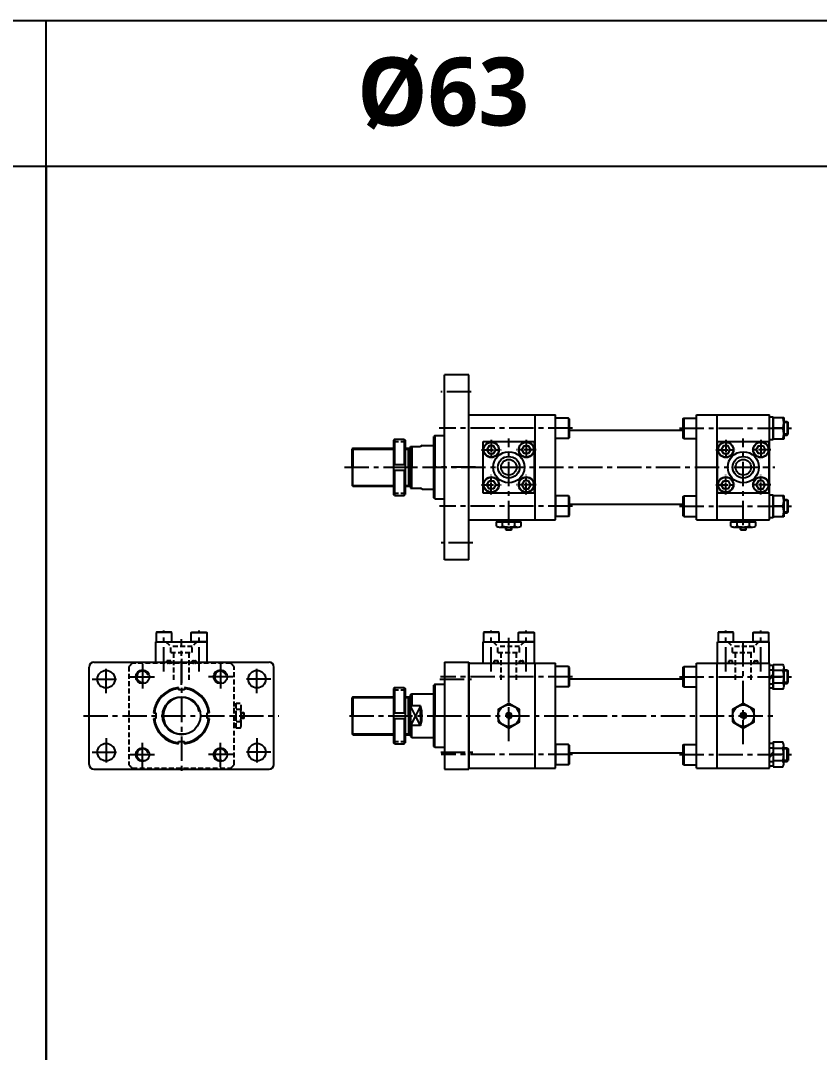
# Model space of a CAD drawing. Extents: x -819 to 9283, y 0 to 5329.
# Drawn here: x 1766 to 2587, y 4268 to 5329 of the extents above; entities that cross this region are included whole.
import ezdxf

# ---------------------------------------------------------------- set-up
doc = ezdxf.new("R2010")
doc.units = 0
doc.header["$LTSCALE"] = 10
doc.header["$MEASUREMENT"] = 0
for name, pattern in [('CENTER', [2, 1.25, -0.25, 0.25, -0.25]), ('CENTERX2', [4, 2.5, -0.5, 0.5, -0.5]), ('HIDDEN', [0.375, 0.25, -0.125]), ('HIDDENX2', [0.75, 0.5, -0.25])]:
    doc.linetypes.add(name, pattern=pattern)
doc.layers.get('0').update_dxf_attribs({"linetype": 'CONTINUOUS'})
doc.layers.get('DEFPOINTS').update_dxf_attribs({"linetype": 'CONTINUOUS'})
for name, color, linetype in [('CEN', 1, 'CENTERX2'), ('CENTER', 1, 'CENTER'), ('DIM', 2, 'CONTINUOUS'), ('HID', 2, 'HIDDENX2'), ('HIDDEN', 2, 'HIDDEN'), ('ML', 7, 'CONTINUOUS')]:
    doc.layers.add(name, color=color, linetype=linetype)
doc.styles.add('문자', font='romans.shx')

msp = doc.modelspace()

# ---------------------------------------------------------------- linework, layer by layer
for p, q in [((5585.1, 5328.6), (0, 5328.6)), ((1792, 3208.2), (1792, 5328.6)), ((1792, 5178.6), (971, 5178.6)), ((2613, 5178.6), (971, 5178.6)), ((2613, 5178.6), (1792, 5178.6)), ((1792, 5178.6), (1792, 3208.2)), ((2264.5, 4805.8), (2265, 4805.3)), ((2264.5, 4805.8), (2270.5, 4805.8)), ((2265, 4805.3), (2270, 4805.3)), ((2270.5, 4805.8), (2270, 4805.3)), ((2505.5, 4805.8), (2506, 4805.3)), ((2505.5, 4805.8), (2511.5, 4805.8)), ((2506, 4805.3), (2511, 4805.3)), ((2511.5, 4805.8), (2511, 4805.3))]:
    msp.add_line(p, q)
at = {"color": 7, "linetype": 'Continuous'}
for p, q in [((2254.8, 4809.3), (2254.8, 4813.7)), ((2254.8, 4813.7), (2267.5, 4813.7)), ((2255.5, 4815.7), (2279.5, 4815.7)), ((2255.5, 4813.7), (2255.5, 4815.7)), ((2261.1, 4809.3), (2261.1, 4813.7)), ((2267.5, 4815.7), (2275, 4815.7)), ((2267.5, 4813.7), (2280.2, 4813.7)), ((2273.8, 4809.3), (2273.8, 4813.7)), ((2279.5, 4813.7), (2279.5, 4815.7)), ((2280.2, 4809.3), (2280.2, 4813.7)), ((2495.8, 4809.3), (2495.8, 4813.7)), ((2495.8, 4813.7), (2508.5, 4813.7)), ((2496.5, 4815.7), (2520.5, 4815.7)), ((2496.5, 4813.7), (2496.5, 4815.7)), ((2502.1, 4809.3), (2502.1, 4813.7)), ((2508.5, 4815.7), (2516, 4815.7)), ((2508.5, 4813.7), (2521.2, 4813.7)), ((2514.8, 4809.3), (2514.8, 4813.7)), ((2520.5, 4813.7), (2520.5, 4815.7)), ((2521.2, 4809.3), (2521.2, 4813.7)), ((2257.9, 4808.3), (2277, 4808.3)), ((2265, 4805.3), (2265, 4808.3)), ((2270, 4805.3), (2270, 4808.3)), ((2498.9, 4808.3), (2518, 4808.3)), ((2506, 4805.3), (2506, 4808.3)), ((2511, 4805.3), (2511, 4808.3))]:
    msp.add_line(p, q, dxfattribs=at)
at = {"color": 3}
for p, q in [((2264.5, 4805.8), (2264.5, 4808.3)), ((2270.5, 4805.8), (2270.5, 4808.3)), ((2505.5, 4805.8), (2505.5, 4808.3)), ((2511.5, 4805.8), (2511.5, 4808.3))]:
    msp.add_line(p, q, dxfattribs=at)
at = {"color": 7, "linetype": 'Continuous'}
for points in [[(2256.5, 4608), (2267.5, 4601.7), (2278.5, 4608), (2278.5, 4620.7), (2267.5, 4627.1), (2256.5, 4620.7)], [(2497.5, 4608), (2508.5, 4601.7), (2519.5, 4608), (2519.5, 4620.7), (2508.5, 4627.1), (2497.5, 4620.7)], [(2266.6, 4615.9), (2265.7, 4614.4), (2266.6, 4612.9), (2268.3, 4612.9), (2269.2, 4614.4), (2268.3, 4615.9)], [(2507.6, 4615.9), (2506.7, 4614.4), (2507.6, 4612.9), (2509.3, 4612.9), (2510.2, 4614.4), (2509.3, 4615.9)]]:
    msp.add_lwpolyline(points, close=True, dxfattribs=at)
for centre, radius in [((2267.5, 4614.4), 11), ((2508.5, 4614.4), 11), ((2267.5, 4614.4), 2.5), ((2508.5, 4614.4), 2.5)]:
    msp.add_circle(centre, radius, dxfattribs=at)
for centre, radius, start, end in [((2257.9, 4813.9), 5.62, 235.6158, 270), ((2257.9, 4813.9), 5.62, 235.6158, 304.3842), ((2267.5, 4829.3), 21, 252.412, 270), ((2267.5, 4829.3), 21, 270, 287.588), ((2277, 4813.9), 5.62, 235.6158, 304.3842), ((2498.9, 4813.9), 5.62, 235.6158, 270), ((2498.9, 4813.9), 5.62, 235.6158, 304.3842), ((2508.5, 4829.3), 21, 252.412, 270), ((2508.5, 4829.3), 21, 270, 287.588), ((2518, 4813.9), 5.62, 235.6158, 304.3842)]:
    msp.add_arc(centre, radius, start, end, dxfattribs=at)
at = {"layer": 'CEN'}
for p, q in [((2228.9, 4947.2), (2197.7, 4947.2)), ((2333, 4909.7), (2195.9, 4909.7)), ((2442.9, 4909.7), (2558.3, 4909.7)), ((2267.5, 4810.2), (2267.5, 4899.2)), ((2508.5, 4810.2), (2508.5, 4899.2)), ((2098.7, 4869.7), (2541, 4869.7)), ((2233.2, 4869.7), (2191.6, 4869.7)), ((2333, 4829.7), (2196.3, 4829.7)), ((2442.9, 4829.7), (2560.3, 4829.7)), ((2230.5, 4792.2), (2198.1, 4792.2)), ((1913.2, 4659.9), (1913.2, 4701.9)), ((1949.2, 4659.9), (1949.2, 4701.9)), ((2249.5, 4659.9), (2249.5, 4701.9)), ((2285.5, 4659.9), (2285.5, 4701.9)), ((2490.5, 4659.9), (2490.5, 4701.9)), ((2526.5, 4659.9), (2526.5, 4701.9)), ((1931.2, 4646), (1931.2, 4693.2)), ((2267.5, 4588.3), (2267.5, 4694.5)), ((2267.5, 4645.7), (2267.5, 4694.5)), ((2508.5, 4585.1), (2508.5, 4693.2)), ((1853.7, 4637.6), (1853.7, 4666.2)), ((1891.2, 4667.3), (1891.2, 4641.5)), ((1931.2, 4672.9), (1931.2, 4555.8)), ((1971.2, 4667.3), (1971.2, 4641.5)), ((2008.7, 4637.6), (2008.7, 4666.2)), ((1878.3, 4654.4), (1904.1, 4654.4)), ((1984.1, 4654.4), (1958.3, 4654.4)), ((2333, 4654.4), (2197.4, 4654.4)), ((2442.9, 4654.4), (2558.7, 4654.4)), ((1839.4, 4651.9), (1868, 4651.9)), ((2023, 4651.9), (1994.4, 4651.9)), ((2196.6, 4651.9), (2229.2, 4651.9)), ((1830.4, 4614.4), (2031.3, 4614.4)), ((2103.7, 4614.4), (2540.7, 4614.4)), ((2194, 4614.4), (2230.6, 4614.4)), ((1853.7, 4591.2), (1853.7, 4562.6)), ((2008.7, 4591.2), (2008.7, 4562.6)), ((1891.2, 4561.5), (1891.2, 4587.3)), ((1971.2, 4561.5), (1971.2, 4587.3)), ((1839.4, 4576.9), (1868, 4576.9)), ((1878.3, 4574.4), (1904.1, 4574.4)), ((1984.1, 4574.4), (1958.3, 4574.4)), ((2023, 4576.9), (1994.4, 4576.9)), ((2197.6, 4576.9), (2230.6, 4576.9)), ((2333, 4574.4), (2197.9, 4574.4)), ((2442.9, 4574.4), (2559.3, 4574.4))]:
    msp.add_line(p, q, dxfattribs=at)
at = {"layer": 'CENTER'}
for p, q in [((2550, 4909.7), (2538.9, 4909.7)), ((2239.4, 4887.7), (2259.6, 4887.7)), ((2249.5, 4897.8), (2249.5, 4877.6)), ((2295.6, 4887.7), (2275.4, 4887.7)), ((2285.5, 4897.8), (2285.5, 4877.6)), ((2480.4, 4887.7), (2500.6, 4887.7)), ((2490.5, 4897.8), (2490.5, 4877.6)), ((2536.6, 4887.7), (2516.4, 4887.7)), ((2526.5, 4897.8), (2526.5, 4877.6)), ((2249.5, 4841.6), (2249.5, 4861.8)), ((2285.5, 4841.6), (2285.5, 4861.8)), ((2490.5, 4841.6), (2490.5, 4861.8)), ((2526.5, 4841.6), (2526.5, 4861.8)), ((2239.4, 4851.7), (2259.6, 4851.7)), ((2295.6, 4851.7), (2275.4, 4851.7)), ((2480.4, 4851.7), (2500.6, 4851.7)), ((2536.6, 4851.7), (2516.4, 4851.7)), ((2550, 4829.7), (2538.9, 4829.7)), ((2535.4, 4654.4), (2539, 4654.4)), ((2550, 4654.4), (2538.9, 4654.4)), ((2535.5, 4574.4), (2539.1, 4574.4)), ((2550, 4574.4), (2538.9, 4574.4))]:
    msp.add_line(p, q, dxfattribs=at)
at = {"layer": 'DEFPOINTS', "color": 0, "linetype": 'ByBlock'}
for p in [(2192, 4646.9), (2166.5, 4592.9), (2191.5, 4581.9)]:
    msp.add_point(p, dxfattribs=at)
at = {"layer": 'DIM'}
for centre in [(2267.5, 4614.4), (2508.5, 4614.4)]:
    msp.add_arc(centre, 3, 270, 180, dxfattribs=at)
at = {"layer": 'HID'}
for p, q in [((2149.1, 4896.2), (2161.1, 4896.2)), ((2149.1, 4843.2), (2161.1, 4843.2)), ((1915.2, 4690.4), (1920.1, 4685.5)), ((1947.2, 4690.4), (1942.3, 4685.5)), ((2251.5, 4690.4), (2256.4, 4685.5)), ((2283.5, 4690.4), (2278.6, 4685.5)), ((2492.5, 4690.4), (2497.4, 4685.5)), ((2524.5, 4690.4), (2519.6, 4685.5)), ((1942.3, 4685.5), (1920.1, 4685.5)), ((1920.1, 4679.4), (1920.1, 4685.5)), ((1920.1, 4679.4), (1920.1, 4685.5)), ((1920.1, 4679.4), (1942.3, 4679.4)), ((1923.2, 4651.4), (1923.2, 4679.4)), ((1939.2, 4651.4), (1939.2, 4679.4)), ((1942.3, 4679.4), (1942.3, 4685.5)), ((2278.6, 4685.5), (2256.4, 4685.5)), ((2256.4, 4679.4), (2256.4, 4685.5)), ((2256.4, 4679.4), (2256.4, 4685.5)), ((2256.4, 4679.4), (2278.6, 4679.4)), ((2259.5, 4651.4), (2259.5, 4679.4)), ((2275.5, 4651.4), (2275.5, 4679.4)), ((2278.6, 4679.4), (2278.6, 4685.5)), ((2519.6, 4685.5), (2497.4, 4685.5)), ((2497.4, 4679.4), (2497.4, 4685.5)), ((2497.4, 4679.4), (2497.4, 4685.5)), ((2497.4, 4679.4), (2519.6, 4679.4)), ((2500.5, 4651.4), (2500.5, 4679.4)), ((2516.5, 4651.4), (2516.5, 4679.4)), ((2519.6, 4679.4), (2519.6, 4685.5)), ((1981.6, 4668.4), (1880.8, 4668.4)), ((1904.7, 4669.4), (1904.7, 4668.4)), ((1920.2, 4670.8), (1916.2, 4670.8)), ((1916.2, 4668.4), (1916.2, 4670.8)), ((1920.2, 4668.4), (1920.2, 4670.8)), ((1942.2, 4668.4), (1942.2, 4670.8)), ((1942.2, 4670.8), (1946.2, 4670.8)), ((1946.2, 4668.4), (1946.2, 4670.8)), ((1957.7, 4669.4), (1957.7, 4668.4)), ((2256.5, 4670.8), (2252.5, 4670.8)), ((2252.5, 4668.4), (2252.5, 4670.8)), ((2256.5, 4668.4), (2256.5, 4670.8)), ((2278.5, 4668.4), (2278.5, 4670.8)), ((2278.5, 4670.8), (2282.5, 4670.8)), ((2282.5, 4668.4), (2282.5, 4670.8)), ((2497.5, 4670.8), (2493.5, 4670.8)), ((2493.5, 4668.4), (2493.5, 4670.8)), ((2497.5, 4668.4), (2497.5, 4670.8)), ((2519.5, 4668.4), (2519.5, 4670.8)), ((2519.5, 4670.8), (2523.5, 4670.8)), ((2523.5, 4668.4), (2523.5, 4670.8)), ((1877.2, 4664.8), (1877.2, 4564)), ((1985.2, 4564), (1985.2, 4664.8)), ((2149.1, 4640.9), (2161.1, 4640.9)), ((1985.2, 4602.4), (1985.2, 4626.4)), ((1987.2, 4626.4), (1985.2, 4626.4)), ((1991.6, 4627.1), (1987.2, 4627.1)), ((1987.2, 4614.4), (1987.2, 4627.1)), ((1992.6, 4604.9), (1992.6, 4623.9)), ((1991.6, 4620.7), (1987.2, 4620.7)), ((1987.2, 4601.7), (1987.2, 4614.4)), ((1995.1, 4617.4), (1992.6, 4617.4)), ((1995.6, 4616.9), (1992.6, 4616.9)), ((1995.6, 4611.9), (1992.6, 4611.9)), ((1995.1, 4611.4), (1995.1, 4617.4)), ((1995.1, 4617.4), (1995.6, 4616.9)), ((1995.1, 4611.4), (1995.6, 4611.9)), ((1995.6, 4611.9), (1995.6, 4616.9)), ((1987.2, 4602.4), (1985.2, 4602.4)), ((1991.6, 4608), (1987.2, 4608)), ((1991.6, 4601.7), (1987.2, 4601.7)), ((1995.1, 4611.4), (1992.6, 4611.4)), ((2149.1, 4587.9), (2161.1, 4587.9)), ((1880.8, 4560.4), (1981.6, 4560.4))]:
    msp.add_line(p, q, dxfattribs=at)
for centre, radius, start, end in [((1931.2, 4614.4), 73.9, 133.0265, 136.9735), ((1917.4, 4669.6), 1.2, 90, 270), ((1919, 4669.6), 1.2, 270, 90), ((1943.4, 4669.6), 1.2, 90, 270), ((1945, 4669.6), 1.2, 270, 90), ((1931.2, 4614.4), 73.9, 43.0265, 46.9735), ((2253.7, 4669.6), 1.2, 90, 270), ((2255.2, 4669.6), 1.2, 270, 90), ((2279.7, 4669.6), 1.2, 90, 270), ((2281.2, 4669.6), 1.2, 270, 90), ((2494.7, 4669.6), 1.2, 90, 270), ((2496.2, 4669.6), 1.2, 270, 90), ((2520.7, 4669.6), 1.2, 90, 270), ((2522.2, 4669.6), 1.2, 270, 90), ((1987, 4623.9), 5.62, 325.6158, 34.3842), ((1971.6, 4614.4), 21, 0, 17.588), ((1971.6, 4614.4), 21, 342.412, 0), ((1987, 4604.9), 5.62, 325.6158, 34.3842), ((1987, 4604.9), 5.62, 325.6158, 0), ((1931.2, 4614.4), 73.9, 223.0265, 226.9735), ((1931.2, 4614.4), 73.9, 313.0265, 316.9735)]:
    msp.add_arc(centre, radius, start, end, dxfattribs=at)
at = {"layer": 'HIDDEN'}
for p, q in [((2535.5, 4661.5), (2539, 4661.5)), ((2535.5, 4647.3), (2539, 4647.3)), ((2535.5, 4581.5), (2539, 4581.5)), ((2535.5, 4567.3), (2539, 4567.3))]:
    msp.add_line(p, q, dxfattribs=at)
at = {"layer": 'ML'}
for p, q in [((2226.5, 4964.7), (2201.5, 4964.7)), ((2201.5, 4774.7), (2201.5, 4964.7)), ((2226.5, 4774.7), (2226.5, 4964.7)), ((2226.5, 4923.7), (2315.5, 4923.7)), ((2226.5, 4815.7), (2226.5, 4923.7)), ((2294.5, 4815.7), (2294.5, 4923.7)), ((2315.5, 4815.7), (2315.5, 4923.7)), ((2328.7, 4920.2), (2315.5, 4920.2)), ((2328.7, 4920.2), (2328.7, 4899.2)), ((2329.5, 4919.4), (2328.7, 4920.2)), ((2329.5, 4919.4), (2329.5, 4900)), ((2446.5, 4919.4), (2447.3, 4920.2)), ((2446.5, 4919.4), (2446.5, 4900)), ((2447.3, 4920.2), (2460.5, 4920.2)), ((2447.3, 4920.2), (2447.3, 4899.2)), ((2460.5, 4923.7), (2535.5, 4923.7)), ((2460.5, 4815.7), (2460.5, 4923.7)), ((2481.5, 4815.7), (2481.5, 4923.7)), ((2535.5, 4815.7), (2535.5, 4923.7)), ((2535.5, 4921.5), (2539, 4921.5)), ((2535.5, 4897.9), (2535.5, 4921.5)), ((2539, 4921.5), (2539, 4897.9)), ((2539, 4920.7), (2550, 4920.7)), ((2539, 4898.7), (2539, 4920.7)), ((2550, 4920.7), (2550, 4898.7)), ((2539, 4909.7), (2549, 4909.7)), ((2550, 4916.7), (2553.5, 4916.7)), ((2553.5, 4916.7), (2553.5, 4902.7)), ((2553.5, 4916.7), (2554.5, 4915.7)), ((2554.5, 4903.7), (2554.5, 4915.7)), ((2150.1, 4898.7), (2149.1, 4897.7)), ((2150.1, 4898.7), (2150.1, 4872.7)), ((2150.1, 4898.7), (2160.1, 4898.7)), ((2160.1, 4898.7), (2160.1, 4872.7)), ((2160.1, 4898.7), (2161.1, 4897.7)), ((2191.5, 4902.2), (2190.5, 4901.2)), ((2190.5, 4838.2), (2190.5, 4901.2)), ((2191.5, 4902.2), (2201.5, 4902.2)), ((2191.5, 4902.2), (2191.5, 4869.7)), ((2328.7, 4899.2), (2315.5, 4899.2)), ((2328.7, 4899.2), (2329.5, 4900)), ((2329.5, 4907.7), (2446.5, 4907.7)), ((2447.3, 4899.2), (2446.5, 4900)), ((2447.3, 4899.2), (2460.5, 4899.2)), ((2550, 4898.7), (2539, 4898.7)), ((2550, 4902.7), (2553.5, 4902.7)), ((2553.5, 4902.7), (2554.5, 4903.7)), ((2107.4, 4889.2), (2106.5, 4888.4)), ((2106.5, 4869.7), (2106.5, 4888.4)), ((2107.4, 4889.2), (2149.1, 4889.2)), ((2107.4, 4889.2), (2107.4, 4869.7)), ((2149.1, 4897.7), (2149.1, 4841.7)), ((2161.1, 4897.7), (2161.1, 4841.7)), ((2161.1, 4889.2), (2166.5, 4889.2)), ((2164.5, 4869.7), (2164.5, 4889.2)), ((2166.5, 4869.7), (2166.5, 4891.2)), ((2166.5, 4891.2), (2176.9, 4891.2)), ((2168, 4891.2), (2168, 4869.7)), ((2178.5, 4892.2), (2176.9, 4891.2)), ((2178.5, 4892.2), (2190.5, 4892.2)), ((2241, 4843.2), (2241, 4896.2)), ((2241, 4896.2), (2294, 4896.2)), ((2294, 4896.2), (2294, 4843.2)), ((2294, 4843.2), (2294, 4896.2)), ((2482, 4843.2), (2482, 4896.2)), ((2482, 4896.2), (2535, 4896.2)), ((2535, 4896.2), (2535, 4843.2)), ((2535, 4843.2), (2535, 4896.2)), ((2539, 4897.9), (2535.5, 4897.9)), ((2106.5, 4869.7), (2106.5, 4850.9)), ((2107.4, 4850.2), (2107.4, 4869.7)), ((2149.1, 4872.7), (2161.1, 4872.7)), ((2149.1, 4866.7), (2161.1, 4866.7)), ((2150.1, 4866.7), (2150.1, 4840.7)), ((2160.1, 4866.7), (2160.1, 4840.7)), ((2164.5, 4869.7), (2164.5, 4850.2)), ((2166.5, 4869.7), (2166.5, 4848.2)), ((2168, 4848.2), (2168, 4869.7)), ((2191.5, 4837.2), (2191.5, 4869.7)), ((2107.4, 4850.2), (2106.5, 4850.9)), ((2107.4, 4850.2), (2149.1, 4850.2)), ((2161.1, 4850.2), (2166.5, 4850.2)), ((2166.5, 4848.2), (2176.9, 4848.2)), ((2178.5, 4847.2), (2176.9, 4848.2)), ((2178.5, 4847.2), (2190.5, 4847.2)), ((2150.1, 4840.7), (2149.1, 4841.7)), ((2150.1, 4840.7), (2160.1, 4840.7)), ((2160.1, 4840.7), (2161.1, 4841.7)), ((2191.5, 4837.2), (2190.5, 4838.2)), ((2191.5, 4837.2), (2201.5, 4837.2)), ((2294, 4843.2), (2241, 4843.2)), ((2315.5, 4840.2), (2315.5, 4819.2)), ((2328.7, 4840.2), (2315.5, 4840.2)), ((2328.7, 4840.2), (2328.7, 4819.2)), ((2329.5, 4839.4), (2328.7, 4840.2)), ((2329.5, 4839.4), (2329.5, 4820)), ((2446.5, 4839.4), (2447.3, 4840.2)), ((2446.5, 4839.4), (2446.5, 4820)), ((2447.3, 4840.2), (2460.5, 4840.2)), ((2447.3, 4840.2), (2447.3, 4819.2)), ((2535, 4843.2), (2482, 4843.2)), ((2535.5, 4817.9), (2535.5, 4841.5)), ((2535.5, 4841.5), (2539, 4841.5)), ((2539, 4841.5), (2539, 4817.9)), ((2539, 4818.7), (2539, 4840.7)), ((2539, 4840.7), (2550, 4840.7)), ((2550, 4840.7), (2550, 4818.7)), ((2550, 4836.7), (2553.5, 4836.7)), ((2553.5, 4836.7), (2553.5, 4822.7)), ((2553.5, 4836.7), (2554.5, 4835.7)), ((2554.5, 4823.7), (2554.5, 4835.7)), ((2329.5, 4831.7), (2446.5, 4831.7)), ((2539, 4829.7), (2549, 4829.7)), ((2226.5, 4815.7), (2315.5, 4815.7)), ((2328.7, 4819.2), (2315.5, 4819.2)), ((2328.7, 4819.2), (2329.5, 4820)), ((2447.3, 4819.2), (2446.5, 4820)), ((2447.3, 4819.2), (2460.5, 4819.2)), ((2460.5, 4815.7), (2535.5, 4815.7)), ((2539, 4817.9), (2535.5, 4817.9)), ((2550, 4818.7), (2539, 4818.7)), ((2550, 4822.7), (2553.5, 4822.7)), ((2553.5, 4822.7), (2554.5, 4823.7)), ((2226.5, 4774.7), (2201.5, 4774.7)), ((1905.5, 4700.4), (1905.2, 4699.8)), ((1921.2, 4699.8), (1905.2, 4699.8)), ((1905.2, 4699.8), (1905.2, 4690.4)), ((1920.9, 4700.4), (1905.5, 4700.4)), ((1921.2, 4699.8), (1920.9, 4700.4)), ((1921.2, 4690.4), (1921.2, 4699.8)), ((1941.2, 4699.8), (1941.5, 4700.4)), ((1941.2, 4699.8), (1957.2, 4699.8)), ((1941.2, 4690.4), (1941.2, 4699.8)), ((1941.5, 4700.4), (1956.9, 4700.4)), ((1956.9, 4700.4), (1957.2, 4699.8)), ((1957.2, 4699.8), (1957.2, 4690.4)), ((2241.8, 4700.4), (2241.5, 4699.8)), ((2257.5, 4699.8), (2241.5, 4699.8)), ((2241.5, 4699.8), (2241.5, 4690.4)), ((2257.1, 4700.4), (2241.8, 4700.4)), ((2257.5, 4699.8), (2257.1, 4700.4)), ((2257.5, 4690.4), (2257.5, 4699.8)), ((2277.5, 4699.8), (2277.8, 4700.4)), ((2277.5, 4699.8), (2293.5, 4699.8)), ((2277.5, 4690.4), (2277.5, 4699.8)), ((2277.8, 4700.4), (2293.1, 4700.4)), ((2293.1, 4700.4), (2293.5, 4699.8)), ((2293.5, 4699.8), (2293.5, 4690.4)), ((2482.8, 4700.4), (2482.5, 4699.8)), ((2498.5, 4699.8), (2482.5, 4699.8)), ((2482.5, 4699.8), (2482.5, 4690.4)), ((2498.1, 4700.4), (2482.8, 4700.4)), ((2498.5, 4699.8), (2498.1, 4700.4)), ((2498.5, 4690.4), (2498.5, 4699.8)), ((2518.5, 4699.8), (2518.8, 4700.4)), ((2518.5, 4699.8), (2534.5, 4699.8)), ((2518.5, 4690.4), (2518.5, 4699.8)), ((2518.8, 4700.4), (2534.1, 4700.4)), ((2534.1, 4700.4), (2534.5, 4699.8)), ((2534.5, 4699.8), (2534.5, 4690.4)), ((1904.7, 4690.4), (1957.7, 4690.4)), ((1904.7, 4669.4), (1904.7, 4690.4)), ((1957.2, 4690.4), (1941.2, 4690.4)), ((1957.7, 4669.4), (1957.7, 4690.4)), ((2241, 4690.4), (2294, 4690.4)), ((2241, 4668.4), (2241, 4690.4)), ((2293.5, 4690.4), (2277.5, 4690.4)), ((2294, 4668.4), (2294, 4690.4)), ((2482, 4690.4), (2535, 4690.4)), ((2482, 4668.4), (2482, 4690.4)), ((2534.5, 4690.4), (2518.5, 4690.4)), ((2535, 4668.4), (2535, 4690.4)), ((1841.2, 4669.4), (2021.2, 4669.4)), ((2201.5, 4669.4), (2201.5, 4559.4)), ((2201.5, 4669.4), (2226.5, 4669.4)), ((2226.5, 4669.4), (2226.5, 4559.4)), ((2226.5, 4560.4), (2226.5, 4668.4)), ((2226.5, 4668.4), (2315.5, 4668.4)), ((2294.5, 4560.4), (2294.5, 4668.4)), ((2315.5, 4560.4), (2315.5, 4668.4)), ((2328.7, 4664.9), (2315.5, 4664.9)), ((2328.7, 4664.9), (2328.7, 4643.9)), ((2329.5, 4664.1), (2328.7, 4664.9)), ((2446.5, 4664.1), (2447.3, 4664.9)), ((2447.3, 4664.9), (2460.5, 4664.9)), ((2447.3, 4664.9), (2447.3, 4643.9)), ((2460.5, 4668.4), (2535.5, 4668.4)), ((2460.5, 4560.4), (2460.5, 4668.4)), ((2481.5, 4560.4), (2481.5, 4668.4)), ((2535.5, 4560.4), (2535.5, 4668.4)), ((1836.2, 4564.4), (1836.2, 4664.4)), ((2026.2, 4564.4), (2026.2, 4664.4)), ((2329.5, 4664.1), (2329.5, 4644.7)), ((2446.5, 4664.1), (2446.5, 4644.7)), ((2535.5, 4653.6), (2539, 4657.1)), ((2535.5, 4651.6), (2539, 4655.1)), ((2549, 4660.7), (2539, 4660.7)), ((2550, 4663.9), (2550, 4644.9)), ((2550, 4661.4), (2553.5, 4661.4)), ((2553.5, 4661.4), (2554.5, 4660.4)), ((2553.5, 4661.4), (2553.5, 4647.4)), ((2554.5, 4648.4), (2554.5, 4660.4)), ((2191.5, 4646.9), (2190.5, 4645.9)), ((2190.5, 4582.9), (2190.5, 4645.9)), ((2191.5, 4646.9), (2201.5, 4646.9)), ((2191.5, 4646.9), (2191.5, 4614.4)), ((2328.7, 4643.9), (2315.5, 4643.9)), ((2328.7, 4643.9), (2329.5, 4644.7)), ((2329.5, 4652.4), (2446.5, 4652.4)), ((2447.3, 4643.9), (2446.5, 4644.7)), ((2447.3, 4643.9), (2460.5, 4643.9)), ((2549, 4648), (2539, 4648)), ((2550, 4647.4), (2553.5, 4647.4)), ((2553.5, 4647.4), (2554.5, 4648.4)), ((1928.2, 4643.2), (1928.2, 4640.9)), ((1934.2, 4640.9), (1928.2, 4640.9)), ((1934.2, 4643.2), (1934.2, 4640.9)), ((2107.4, 4633.9), (2106.5, 4633.1)), ((2106.5, 4614.4), (2106.5, 4633.1)), ((2107.4, 4633.9), (2149.1, 4633.9)), ((2107.4, 4633.9), (2107.4, 4614.4)), ((2150.1, 4643.4), (2149.1, 4642.4)), ((2149.1, 4642.4), (2149.1, 4586.4)), ((2150.1, 4643.4), (2160.1, 4643.4)), ((2150.1, 4643.4), (2150.1, 4617.4)), ((2160.1, 4643.4), (2161.1, 4642.4)), ((2160.1, 4643.4), (2160.1, 4617.4)), ((2161.1, 4642.4), (2161.1, 4586.4)), ((2161.1, 4633.9), (2166.5, 4633.9)), ((2164.5, 4614.4), (2164.5, 4633.9)), ((2166.5, 4635.9), (2168, 4636.9)), ((2166.5, 4614.4), (2166.5, 4635.9)), ((2168, 4636.9), (2190.5, 4636.9)), ((2168, 4636.9), (2168, 4624.5)), ((2176.9, 4624.5), (2166.5, 4624.5)), ((2176.9, 4614.4), (2176.9, 4624.5)), ((1902.4, 4617.4), (1904.7, 4617.4)), ((1904.7, 4617.4), (1904.7, 4611.4)), ((1960, 4617.4), (1957.7, 4617.4)), ((1957.7, 4611.4), (1957.7, 4617.4)), ((2106.5, 4614.4), (2106.5, 4595.6)), ((2107.4, 4594.9), (2107.4, 4614.4)), ((2149.1, 4617.4), (2161.1, 4617.4)), ((2164.5, 4614.4), (2164.5, 4594.9)), ((2166.5, 4614.4), (2166.5, 4592.9)), ((2176.9, 4614.4), (2176.9, 4604.3)), ((2191.5, 4581.9), (2191.5, 4614.4)), ((1902.4, 4611.4), (1904.7, 4611.4)), ((1960, 4611.4), (1957.7, 4611.4)), ((2149.1, 4611.4), (2161.1, 4611.4)), ((2150.1, 4611.4), (2150.1, 4585.4)), ((2160.1, 4611.4), (2160.1, 4585.4)), ((2176.9, 4604.3), (2166.5, 4604.3)), ((2168, 4591.9), (2168, 4604.3)), ((2107.4, 4594.9), (2106.5, 4595.6)), ((2107.4, 4594.9), (2149.1, 4594.9)), ((2161.1, 4594.9), (2166.5, 4594.9)), ((2166.5, 4592.9), (2168, 4591.9)), ((2168, 4591.9), (2190.5, 4591.9)), ((1928.2, 4585.5), (1928.2, 4587.9)), ((1928.2, 4587.9), (1934.2, 4587.9)), ((1934.2, 4585.5), (1934.2, 4587.9)), ((1934.2, 4586.5), (1934.2, 4585.5)), ((2150.1, 4585.4), (2149.1, 4586.4)), ((2150.1, 4585.4), (2160.1, 4585.4)), ((2160.1, 4585.4), (2161.1, 4586.4)), ((2191.5, 4581.9), (2190.5, 4582.9)), ((2191.5, 4581.9), (2201.5, 4581.9)), ((2328.7, 4584.9), (2315.5, 4584.9)), ((2315.5, 4584.9), (2315.5, 4563.9)), ((2328.7, 4584.9), (2328.7, 4563.9)), ((2329.5, 4584.1), (2328.7, 4584.9)), ((2329.5, 4584.1), (2329.5, 4564.7)), ((2446.5, 4584.1), (2447.3, 4584.9)), ((2446.5, 4584.1), (2446.5, 4564.7)), ((2447.3, 4584.9), (2460.5, 4584.9)), ((2447.3, 4584.9), (2447.3, 4563.9)), ((2549, 4580.7), (2539, 4580.7)), ((2550, 4564.9), (2550, 4583.9)), ((2550, 4581.4), (2553.5, 4581.4)), ((2553.5, 4567.4), (2553.5, 4581.4)), ((2553.5, 4581.4), (2554.5, 4580.4)), ((2554.5, 4580.4), (2554.5, 4568.4)), ((2329.5, 4576.4), (2446.5, 4576.4)), ((2535.5, 4573.6), (2539, 4577.1)), ((2535.5, 4571.6), (2539, 4575.1)), ((1841.2, 4559.4), (2021.2, 4559.4)), ((2201.5, 4559.4), (2226.5, 4559.4)), ((2226.5, 4560.4), (2315.5, 4560.4)), ((2328.7, 4563.9), (2315.5, 4563.9)), ((2328.7, 4563.9), (2329.5, 4564.7)), ((2447.3, 4563.9), (2446.5, 4564.7)), ((2447.3, 4563.9), (2460.5, 4563.9)), ((2460.5, 4560.4), (2535.5, 4560.4)), ((2549, 4568), (2539, 4568)), ((2550, 4567.4), (2553.5, 4567.4)), ((2553.5, 4567.4), (2554.5, 4568.4))]:
    msp.add_line(p, q, dxfattribs=at)
at = {"layer": 'ML', "color": 2}
for p, q in [((2554.5, 4915.7), (2550, 4915.7)), ((2554.5, 4903.7), (2550, 4903.7)), ((2106.5, 4888.4), (2149.1, 4888.4)), ((2161.1, 4888.4), (2164.5, 4888.4)), ((2164.5, 4888.4), (2165.7, 4889.2)), ((2106.5, 4850.9), (2149.1, 4850.9)), ((2161.1, 4850.9), (2164.5, 4850.9)), ((2164.5, 4850.9), (2165.7, 4850.2)), ((2554.5, 4835.7), (2550, 4835.7)), ((2554.5, 4823.7), (2550, 4823.7)), ((2554.5, 4660.4), (2550, 4660.4)), ((2554.5, 4648.4), (2550, 4648.4)), ((2106.5, 4633.1), (2149.1, 4633.1)), ((2161.1, 4633.1), (2164.5, 4633.1)), ((2164.5, 4633.1), (2165.7, 4633.9)), ((2171.7, 4614.4), (2166.5, 4624.5)), ((2176.9, 4624.5), (2171.7, 4614.4)), ((2171.7, 4614.4), (2166.5, 4604.3)), ((2176.9, 4604.3), (2171.7, 4614.4)), ((2106.5, 4595.6), (2149.1, 4595.6)), ((2161.1, 4595.6), (2164.5, 4595.6)), ((2164.5, 4595.6), (2165.7, 4594.9)), ((2554.5, 4580.4), (2550, 4580.4)), ((2554.5, 4568.4), (2550, 4568.4))]:
    msp.add_line(p, q, dxfattribs=at)
at = {"layer": 'ML'}
for points in [[(2247.2, 4883.7), (2251.8, 4883.7), (2254.1, 4887.7), (2251.8, 4891.7), (2247.2, 4891.7), (2244.8, 4887.7), (2247.2, 4883.7)], [(2287.8, 4883.7), (2283.2, 4883.7), (2280.8, 4887.7), (2283.2, 4891.7), (2287.8, 4891.7), (2290.1, 4887.7), (2287.8, 4883.7)], [(2488.2, 4883.7), (2492.8, 4883.7), (2495.1, 4887.7), (2492.8, 4891.7), (2488.2, 4891.7), (2485.8, 4887.7), (2488.2, 4883.7)], [(2528.8, 4883.7), (2524.2, 4883.7), (2521.8, 4887.7), (2524.2, 4891.7), (2528.8, 4891.7), (2531.1, 4887.7), (2528.8, 4883.7)], [(2247.2, 4855.7), (2251.8, 4855.7), (2254.1, 4851.7), (2251.8, 4847.7), (2247.2, 4847.7), (2244.8, 4851.7), (2247.2, 4855.7)], [(2287.8, 4855.7), (2283.2, 4855.7), (2280.8, 4851.7), (2283.2, 4847.7), (2287.8, 4847.7), (2290.1, 4851.7), (2287.8, 4855.7)], [(2488.2, 4855.7), (2492.8, 4855.7), (2495.1, 4851.7), (2492.8, 4847.7), (2488.2, 4847.7), (2485.8, 4851.7), (2488.2, 4855.7)], [(2528.8, 4855.7), (2524.2, 4855.7), (2521.8, 4851.7), (2524.2, 4847.7), (2528.8, 4847.7), (2531.1, 4851.7), (2528.8, 4855.7)], [(2535.5, 4666.2), (2539, 4666.2), (2539, 4642.6), (2535.5, 4642.6), (2535.5, 4666.2)], [(2535.5, 4586.2), (2539, 4586.2), (2539, 4562.6), (2535.5, 4562.6), (2535.5, 4586.2)]]:
    msp.add_lwpolyline(points, dxfattribs=at)
for points in [[(2539, 4667.1), (2549, 4667.1, -0.309401), (2549, 4660.7, -0.154701), (2549, 4648, -0.309401), (2549, 4641.7), (2539, 4641.7), (2539, 4667.1)], [(2539, 4561.7), (2549, 4561.7, 0.309401), (2549, 4568, 0.154701), (2549, 4580.7, 0.309401), (2549, 4587.1), (2539, 4587.1), (2539, 4561.7)]]:
    msp.add_lwpolyline(points, format="xyb", dxfattribs=at)
for centre, radius in [((2249.5, 4887.7), 8), ((2249.5, 4887.7), 7.65), ((2285.5, 4887.7), 8), ((2285.5, 4887.7), 7.65), ((2490.5, 4887.7), 8), ((2490.5, 4887.7), 7.65), ((2526.5, 4887.7), 8), ((2526.5, 4887.7), 7.65), ((2267.5, 4869.7), 16), ((2267.5, 4869.7), 11.1), ((2267.5, 4869.7), 8), ((2508.5, 4869.7), 16), ((2508.5, 4869.7), 11.1), ((2508.5, 4869.7), 8), ((2249.5, 4851.7), 8), ((2249.5, 4851.7), 7.65), ((2285.5, 4851.7), 8), ((2285.5, 4851.7), 7.65), ((2490.5, 4851.7), 8), ((2490.5, 4851.7), 7.65), ((2526.5, 4851.7), 8), ((2526.5, 4851.7), 7.65), ((1853.7, 4651.9), 9), ((1891.2, 4654.4), 7), ((1971.2, 4654.4), 7), ((2008.7, 4651.9), 9), ((1931.2, 4614.4), 19.5), ((1853.7, 4576.9), 9), ((1891.2, 4574.4), 7), ((1971.2, 4574.4), 7), ((2008.7, 4576.9), 9)]:
    msp.add_circle(centre, radius, dxfattribs=at)
for centre, radius, start, end in [((2534.1, 4915.2), 15.9, 339.7438, 20.2562), ((2534.1, 4904.2), 15.9, 339.7438, 20.2562), ((2534.1, 4835.2), 15.9, 339.7438, 20.2562), ((2534.1, 4824.2), 15.9, 339.7438, 20.2562), ((1841.2, 4664.4), 5, 90, 180), ((2021.2, 4664.4), 5, 0, 90), ((1931.2, 4614.4), 29, 95.9378, 174.0622), ((1931.2, 4614.4), 28, 96.1506, 173.8494), ((1931.2, 4614.4), 29, 5.9378, 84.0622), ((1931.2, 4614.4), 28, 6.1506, 83.8494), ((2144.1, 4614.4), 34.3, 0, 17.1399), ((2144.1, 4614.4), 34.3, 342.8601, 0), ((1931.2, 4614.4), 29, 185.9378, 264.0622), ((1931.2, 4614.4), 28, 186.1506, 263.8494), ((1931.2, 4614.4), 28, 276.1506, 353.8494), ((1931.2, 4614.4), 29, 275.9378, 354.0622), ((1841.2, 4564.4), 5, 180, 270), ((2021.2, 4564.4), 5, 270, 0)]:
    msp.add_arc(centre, radius, start, end, dxfattribs=at)
at = {"layer": 'ML', "color": 2}
for centre, radius, start, end in [((1891.2, 4654.4), 6, 15.8748, 285.2684), ((1971.2, 4654.4), 6, 15.8748, 285.2684), ((1931.2, 4614.4), 18.8, 13.6682, 283.0144), ((1891.2, 4574.4), 6, 15.8748, 285.2684), ((1971.2, 4574.4), 6, 15.8748, 285.2684)]:
    msp.add_arc(centre, radius, start, end, dxfattribs=at)

# ---------------------------------------------------------------- texts
at = {"insert": (2111.6, 5290.8), "char_height": 70, "attachment_point": 1, "style": '문자'}
msp.add_mtext_dynamic_manual_height_columns('{\\fMalgun Gothic|b1|i0|c129|p50;%%C63}', width=124.533, gutter_width=16, heights=[-75.6], dxfattribs=at)

doc.saveas('drawing.dxf')
